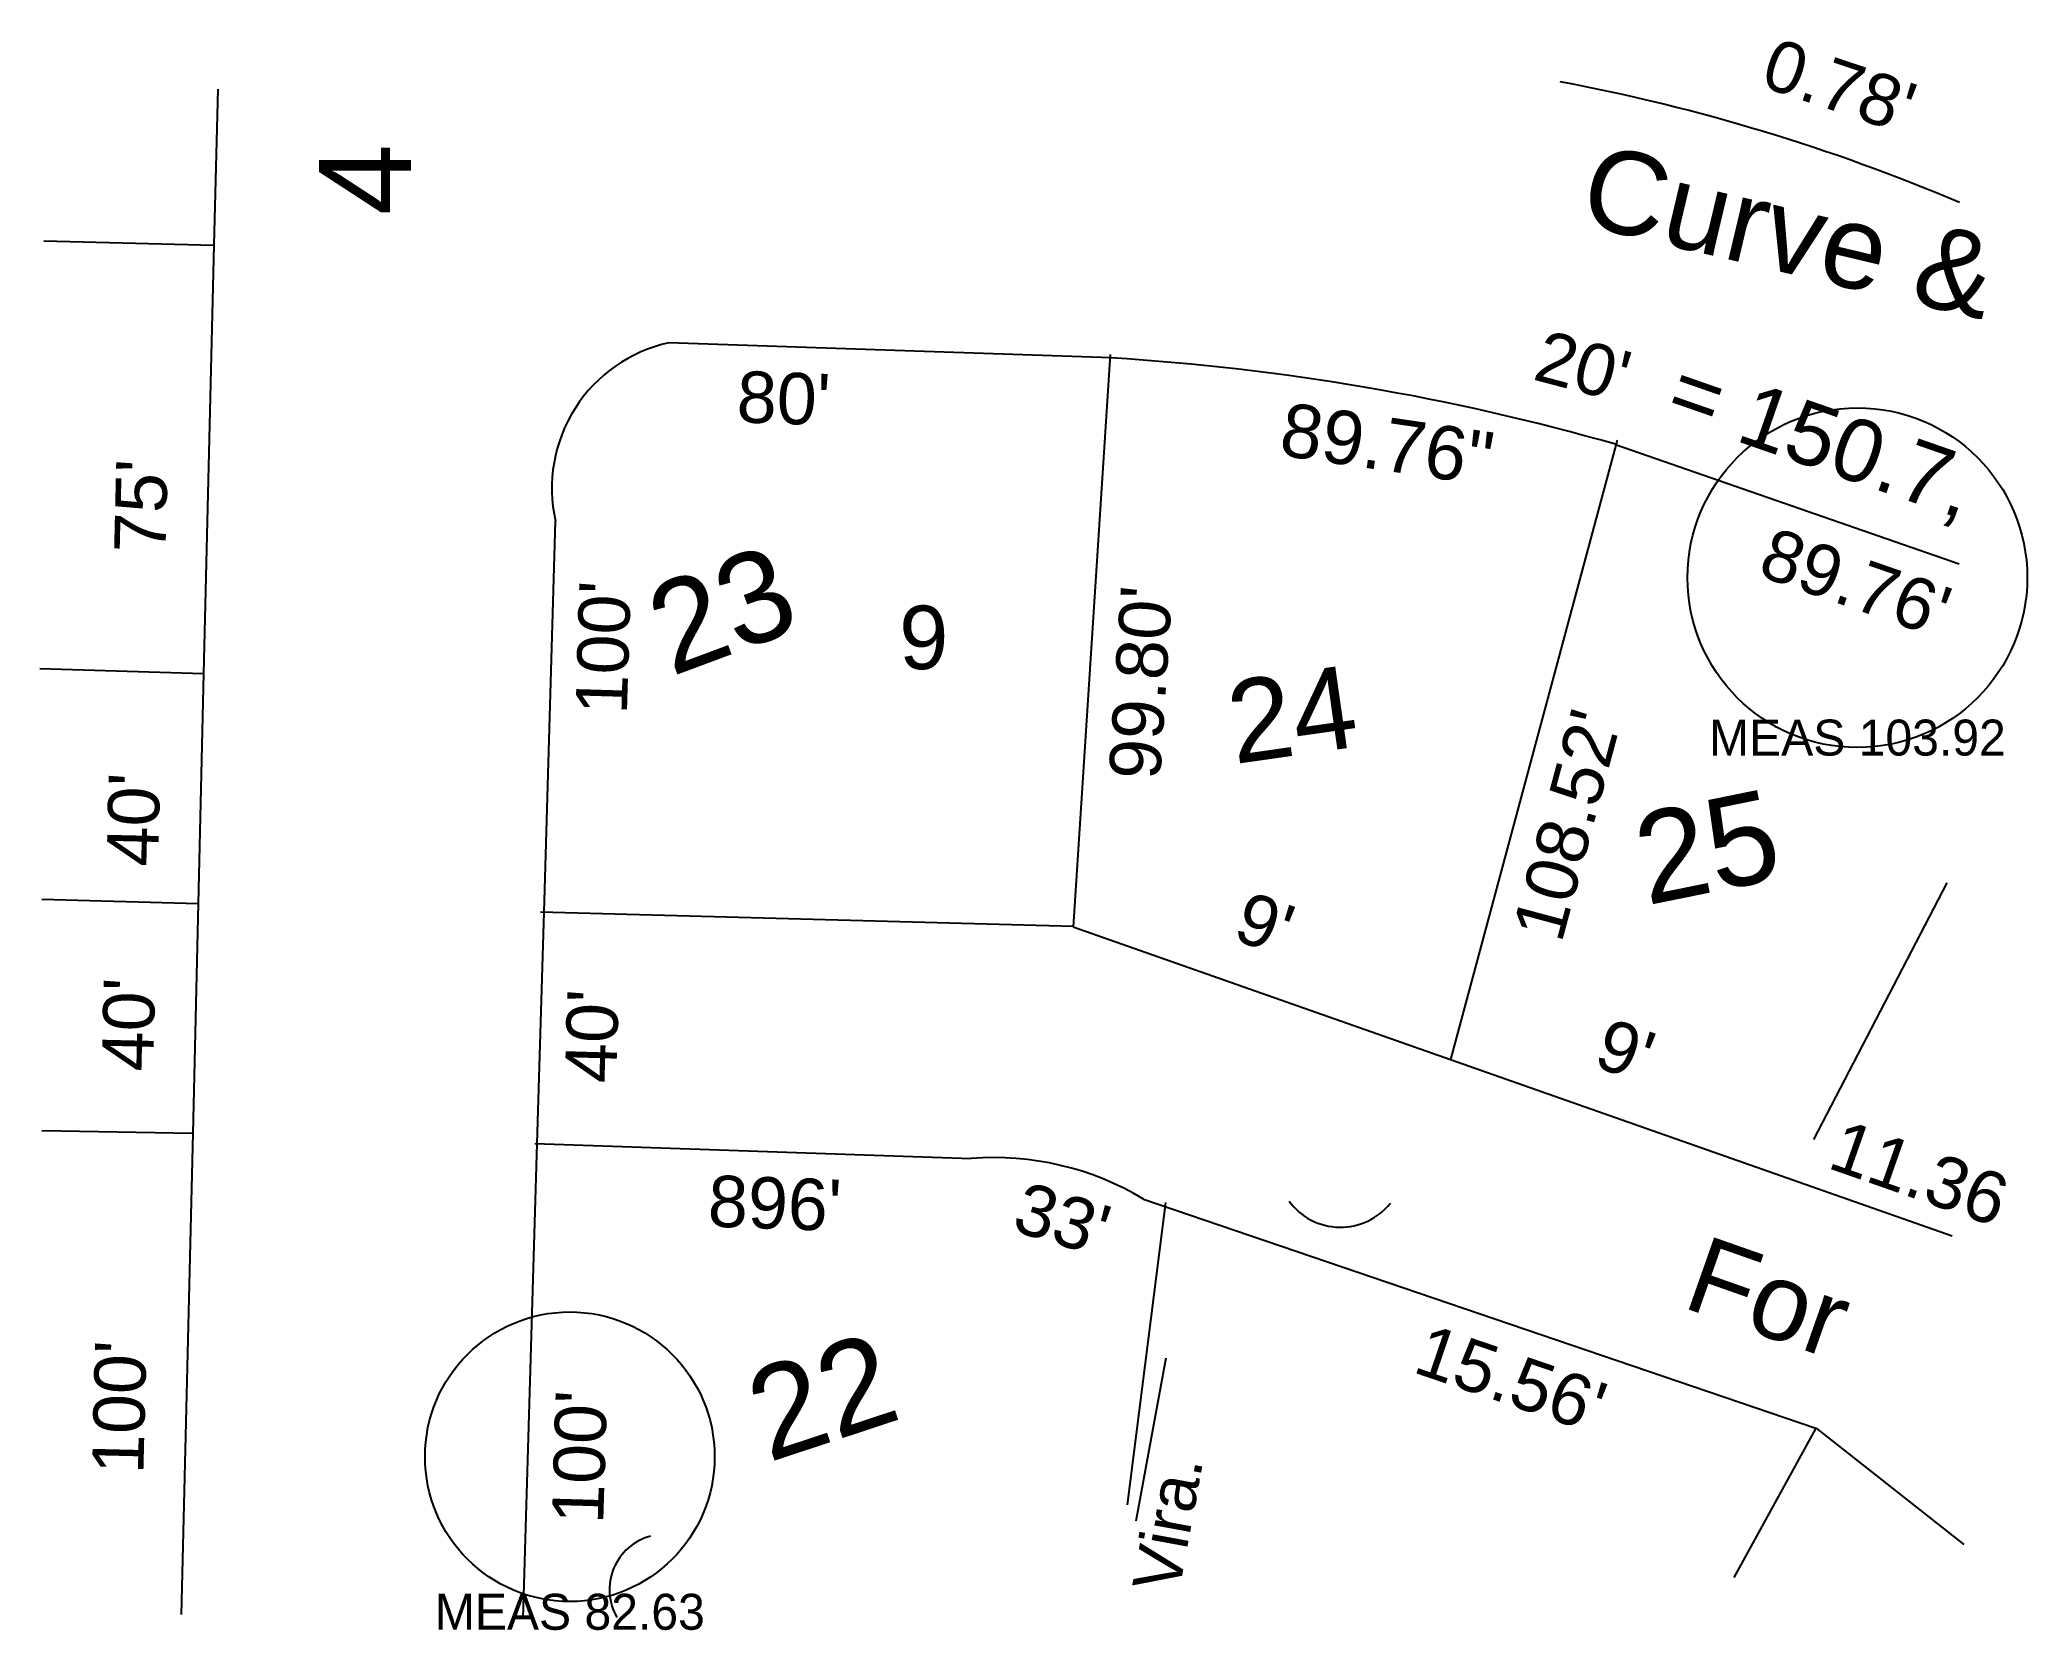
# Model space of a CAD drawing. Header units: feet. Extents: x 0 to 346, y -1 to 276.
import ezdxf
from ezdxf.enums import TextEntityAlignment as Align

# ---------------------------------------------------------------- set-up
doc = ezdxf.new("R2010")
doc.units = ezdxf.units.FT
doc.header["$MEASUREMENT"] = 0
for name, color, linetype in [('PLAT-CURVE', 4, 'CONTINUOUS'), ('PLAT-LINE', 7, 'CONTINUOUS'), ('PLAT-QA', 1, 'CONTINUOUS'), ('PLAT-TABLE', 6, 'CONTINUOUS'), ('PLAT-TEXT-DIST', 2, 'CONTINUOUS'), ('PLAT-TEXT-LOTNO', 5, 'CONTINUOUS'), ('PLAT-TEXT-MISC', 9, 'CONTINUOUS'), ('PLAT-TEXT-UNASSOC', 30, 'CONTINUOUS')]:
    doc.layers.add(name, color=color, linetype=linetype)
doc.styles.add('PLAT', font='arial.ttf')

msp = doc.modelspace()

# ---------------------------------------------------------------- linework, layer by layer
at = {"layer": 'PLAT-CURVE'}
for centre, radius, start, end in [((201.77, -64.18), 338.37, 67.0041, 79.3212), ((114.97, 197.6), 25.91, 102.3812, -167.2859), ((161.51, -188.25), 409.29, 74.034, 86.5148), ((165.97, 30.56), 50.59, 59.0325, 94.5182), ((226.24, 80.15), 11.1, -143.5578, -38.3867), ((108.73, 5.99), 9.64, 105.2259, -149.8401)]:
    msp.add_arc(centre, radius, start, end, dxfattribs=at)
at = {"layer": 'PLAT-LINE'}
for p, q in [((30.93, 267.05), (30.28, 239.93)), ((0.67, 240.66), (30.28, 239.93)), ((30.28, 239.93), (28.49, 165.4)), ((186.39, 220.28), (109.41, 222.91)), ((186.18, 220.87), (179.78, 121.28)), ((274.4, 205.95), (245.38, 98.22)), ((274.1, 205.25), (333.89, 184.44)), ((87.7, 123.87), (89.69, 191.9)), ((-0.02, 166.25), (28.49, 165.4)), ((28.49, 165.4), (27.54, 125.37)), ((331.73, 128.95), (308.55, 84.31)), ((0.34, 126.12), (27.54, 125.37)), ((27.54, 125.37), (26.58, 85.42)), ((86.52, 83.61), (87.7, 123.87)), ((87.07, 123.89), (179.79, 121.4)), ((179.78, 121.28), (245.38, 98.22)), ((245.38, 98.22), (332.64, 67.56)), ((0.34, 85.88), (26.58, 85.42)), ((26.58, 85.42), (24.57, 1.65)), ((84.1, 1.02), (86.52, 83.61)), ((86.1, 83.63), (161.99, 80.99)), ((195.83, 73.36), (189.12, 20.74)), ((192, 73.94), (308.93, 34.1)), ((195.89, 46.24), (190.68, 17.93)), ((308.93, 34.1), (294.66, 8.11)), ((308.98, 34.09), (334.67, 13.86))]:
    msp.add_line(p, q, dxfattribs=at)
at = {"layer": 'PLAT-QA'}
for centre, radius in [((316.18, 182.05), 29.55), ((92.19, 29.11), 25.19)]:
    msp.add_circle(centre, radius, dxfattribs=at)

# ---------------------------------------------------------------- texts
for s, height, p in [('MEAS 103.92', 6.2571, (316.18, 157.36)), ('MEAS 82.63', 6.257, (92.19, 5.27))]:
    msp.add_text(s, height=height, dxfattribs=at).set_placement(p, align=Align.TOP_CENTER)
at = {"layer": 'PLAT-TABLE', "style": 'PLAT'}
msp.add_text('89.76"', height=9.302, rotation=351.6612, dxfattribs=at).set_placement((234.38, 205.31), align=Align.MIDDLE_CENTER)
at = {"layer": 'PLAT-TEXT-DIST', "style": 'PLAT'}
for s, rotation, p in [("0.78'", 341.3981, (310.79, 260.86)), ("20'", 345.2197, (266.64, 211.93)), ("75'", 88.6279, (24.72, 194.36)), ("40'", 88.6279, (23.41, 139.8)), ("9'", 340.6361, (210.72, 115.14)), ("40'", 88.6279, (22.56, 104.15)), ("9'", 340.6361, (273.45, 93.09)), ("100'", 88.6279, (20.96, 37.57))]:
    msp.add_text(s, height=8.939, rotation=rotation, dxfattribs=at).set_placement(p, align=Align.BOTTOM_CENTER)
for s, rotation, p in [("80'", 358.048, (129.55, 217.75)), ("89.76'", 340.8084, (317.36, 185.46)), ("100'", 88.322, (93.52, 170.03)), ("99.80'", 86.3226, (187.01, 164.09)), ("108.52'", 74.9257, (261.32, 140.19)), ("40'", 88.322, (91.54, 102.43)), ("896'", 358.0091, (128.01, 77.7)), ("33'", 343.1866, (179.16, 74.75)), ("15.56'", 341.1897, (257.37, 46.95)), ("100'", 88.322, (89.4, 29.19))]:
    msp.add_text(s, height=8.939, rotation=rotation, dxfattribs=at).set_placement(p, align=Align.TOP_CENTER)
at = {"layer": 'PLAT-TEXT-LOTNO', "style": 'PLAT'}
for s, height, rotation, p in [('4', 16.02, 90, (56.55, 251.31)), ('23', 15.8, 20.4603, (118.61, 176.51)), ('24', 14.34, 8.1098, (217.82, 158.28)), ('25', 15.848, 11.5038, (290.01, 135.24)), ('22', 16.022, 18.3037, (136.04, 39.6))]:
    msp.add_text(s, height=height, rotation=rotation, dxfattribs=at).set_placement(p, align=Align.MIDDLE_CENTER)
msp.add_text('9', height=11.04, dxfattribs=at).set_placement((153.76, 171.66), align=Align.MIDDLE_CENTER)
at = {"layer": 'PLAT-TEXT-MISC', "style": 'PLAT'}
for s, height, rotation, p in [('Curve &', 14.42, 346.6819, (304.39, 242.31)), ('For', 13.311, 340.6361, (300.77, 56.88)), ('Vira.', 8.242, 79.573, (196.2, 17.56))]:
    msp.add_text(s, height=height, rotation=rotation, dxfattribs=at).set_placement(p, align=Align.MIDDLE_CENTER)
at = {"layer": 'PLAT-TEXT-UNASSOC', "style": 'PLAT'}
for s, height, rotation, p in [('= 150.7,', 10.833, 340.8084, (310.2, 206.32)), ('11.36', 8.979, 340.6361, (326.99, 78.48))]:
    msp.add_text(s, height=height, rotation=rotation, dxfattribs=at).set_placement(p, align=Align.MIDDLE_CENTER)

doc.saveas('drawing.dxf')
